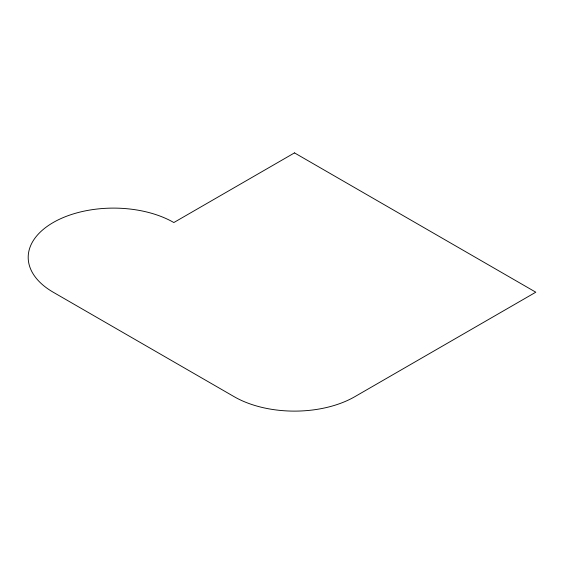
<?xml version="1.0" encoding="UTF-8"?>
<svg xmlns="http://www.w3.org/2000/svg" width="564" height="564" viewBox="0 0 564 564"><rect width="100%" height="100%" fill="white"/><g stroke="black" fill="none" stroke-linecap="round" stroke-linejoin="round"><path stroke-width="0.85" d="M294.493 152.886L173.839 222.54A85.312 49.258 0 0 0 53.185 222.54A85.312 49.258 0 0 0 53.185 292.201L234.166 396.689A85.312 49.258 0 0 0 354.819 396.689L535.8 292.201L294.493 152.886"/></g></svg>
